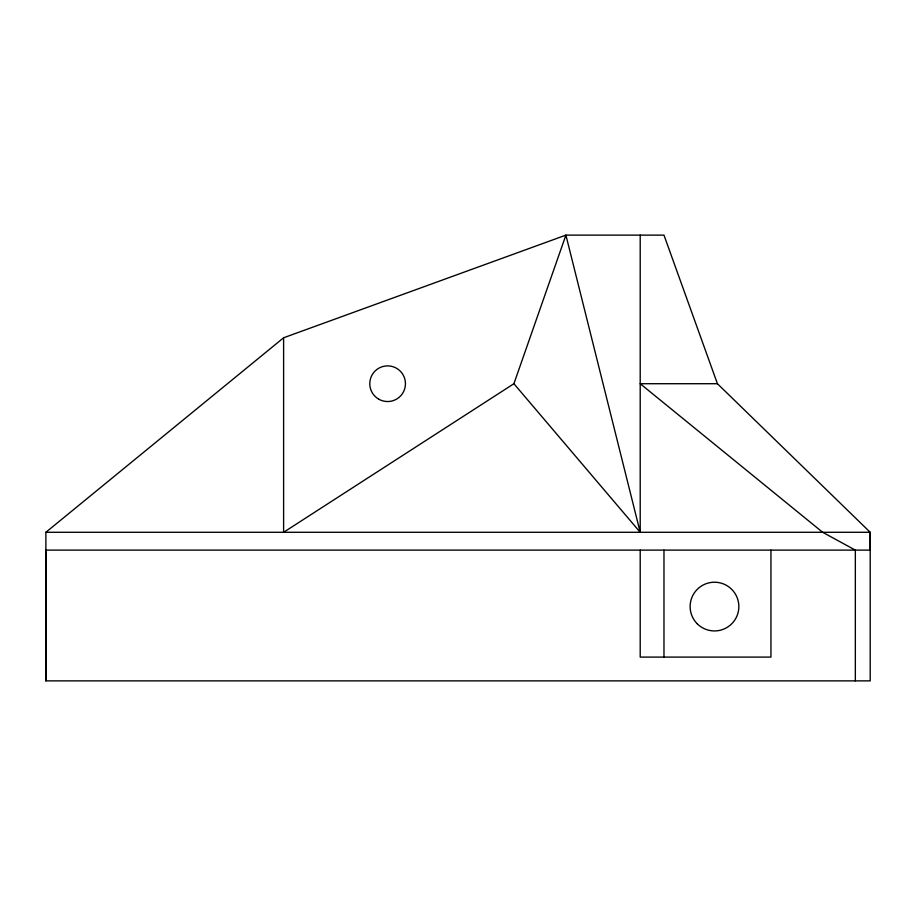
<?xml version="1.0" encoding="UTF-8"?>
<svg xmlns="http://www.w3.org/2000/svg" width="916" height="916" viewBox="0 0 916 916"><rect width="100%" height="100%" fill="white"/><g stroke="black" fill="none" stroke-linecap="round" stroke-linejoin="round"><path stroke-width="1.37" d="M513.91 383.712L640.204 532.288L565.905 235.126L283.605 337.786L283.605 532.288L513.91 383.712L565.905 235.126L663.974 235.126L717.423 383.712L870.2 532.288L870.2 680.874L45.88 680.874L45.8 550.115L870.2 550.115L870.2 532.288L45.8 532.288M283.605 337.786L45.88 532.288L45.88 680.874M717.457 383.712L640.204 383.712L822.66 532.288L855.338 550.115L855.338 680.874M770.951 550.115L770.951 657.093L640.204 657.093L640.204 550.115M663.974 550.115L663.974 657.093M640.204 235.126L640.204 532.288M378.697 399.147A17.828 17.828 0 0 0 405.445 383.712A17.828 17.828 0 0 0 378.697 368.266A17.828 17.828 0 0 0 378.697 399.147M697.259 623.807A24.366 24.366 0 0 0 738.021 612.884A24.366 24.366 0 0 0 708.183 583.045A24.366 24.366 0 0 0 697.259 623.807"/></g></svg>
